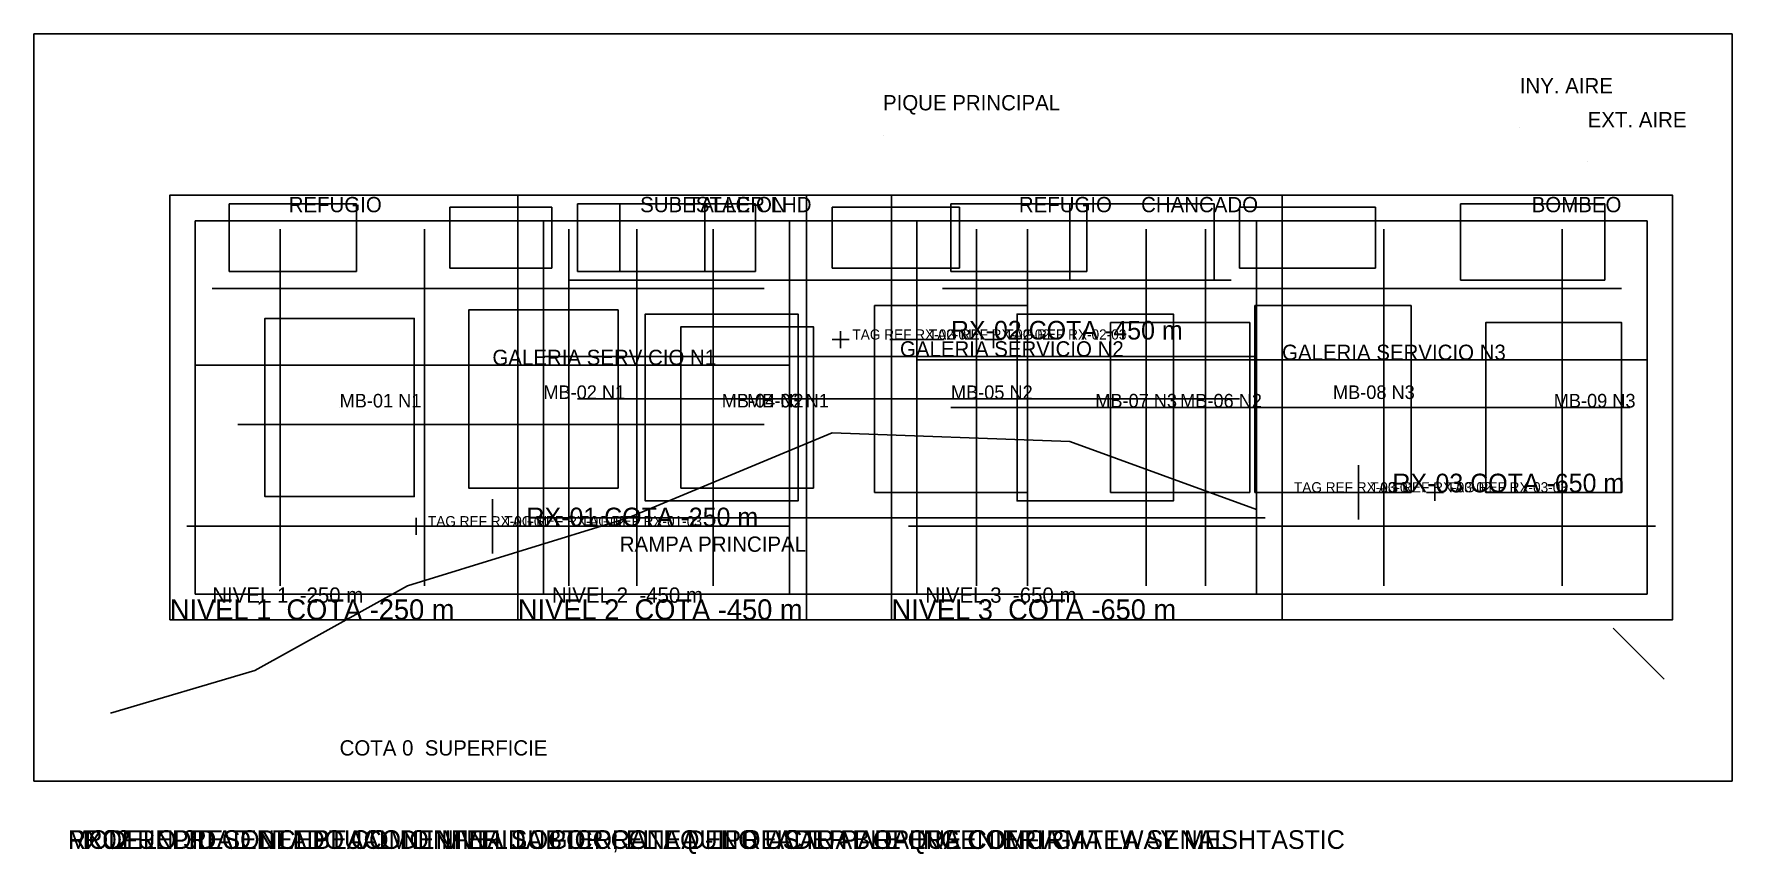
# Model space of a CAD drawing. Extents: x 0 to 1000, y -263 to 220.
import ezdxf

# ---------------------------------------------------------------- set-up
doc = ezdxf.new("R2010")
doc.units = 0
for name, color, linetype in [('BEACONS_REF', 1, 'CONTINUOUS'), ('BOMBEO', 4, 'CONTINUOUS'), ('CALLE_HUNDIMIENTO', 33, 'CONTINUOUS'), ('CAMARA_MANIOBRAS', 2, 'CONTINUOUS'), ('CHANCADO', 2, 'CONTINUOUS'), ('CHIMENEA_ESCAPE', 7, 'CONTINUOUS'), ('CRUCERO', 9, 'CONTINUOUS'), ('GALERIA_PERIMETRAL', 8, 'CONTINUOUS'), ('GALERIA_PRODUCCION', 3, 'CONTINUOUS'), ('GALERIA_RETORNO', 4, 'CONTINUOUS'), ('GALERIA_SERVICIO', 3, 'CONTINUOUS'), ('MACROBLOQUES', 94, 'CONTINUOUS'), ('NODOS_RX', 2, 'CONTINUOUS'), ('PIQUE_PRINCIPAL', 7, 'CONTINUOUS'), ('PLANOS_NIVEL', 8, 'CONTINUOUS'), ('RAMPA_ACCESO', 5, 'CONTINUOUS'), ('REFUGIO', 3, 'CONTINUOUS'), ('SUBESTACION', 2, 'CONTINUOUS'), ('SUPERFICIE', 7, 'CONTINUOUS'), ('TALLER', 5, 'CONTINUOUS'), ('TEXTOS_COTAS', 7, 'CONTINUOUS'), ('TRASPASO_MINERAL', 6, 'CONTINUOUS'), ('VENTILACION_EXTRACCION', 30, 'CONTINUOUS'), ('VENTILACION_INYECCION', 4, 'CONTINUOUS')]:
    doc.layers.add(name, color=color, linetype=linetype)

msp = doc.modelspace()

# ---------------------------------------------------------------- linework, layer by layer
at = {"layer": 'BEACONS_REF'}
for p, q in [((470, 40, -450), (480, 40, -450)), ((475, 35, -450), (475, 45, -450)), ((475, 40, -455), (475, 40, -445)), ((515, 40, -450), (525, 40, -450)), ((520, 35, -450), (520, 45, -450)), ((520, 40, -455), (520, 40, -445)), ((560, 40, -450), (570, 40, -450)), ((565, 35, -450), (565, 45, -450)), ((565, 40, -455), (565, 40, -445)), ((730, -50, -650), (740, -50, -650)), ((735, -55, -650), (735, -45, -650)), ((735, -50, -655), (735, -50, -645)), ((775, -50, -650), (785, -50, -650)), ((780, -55, -650), (780, -45, -650)), ((780, -50, -655), (780, -50, -645)), ((820, -50, -650), (830, -50, -650)), ((825, -55, -650), (825, -45, -650)), ((825, -50, -655), (825, -50, -645)), ((220, -70, -250), (230, -70, -250)), ((225, -75, -250), (225, -65, -250)), ((225, -70, -255), (225, -70, -245)), ((265, -70, -250), (275, -70, -250)), ((270, -75, -250), (270, -65, -250)), ((270, -70, -255), (270, -70, -245)), ((310, -70, -250), (320, -70, -250)), ((315, -75, -250), (315, -65, -250)), ((315, -70, -255), (315, -70, -245))]:
    msp.add_line(p, q, dxfattribs=at)
at = {"layer": 'BOMBEO'}
for p, q in [((925, 120, -650), (840, 120, -650)), ((840, 120, -650), (840, 75, -650)), ((925, 75, -650), (925, 120, -650)), ((840, 75, -650), (925, 75, -650))]:
    msp.add_line(p, q, dxfattribs=at)
at = {"layer": 'CALLE_HUNDIMIENTO'}
for p, q in [((320, 5, -450), (710, 5, -450)), ((540, 0, -650), (940, 0, -650)), ((120, -10, -250), (430, -10, -250))]:
    msp.add_line(p, q, dxfattribs=at)
at = {"layer": 'CAMARA_MANIOBRAS'}
for p, q in [((305, 118, -250), (245, 118, -250)), ((245, 118, -250), (245, 82, -250)), ((305, 82, -250), (305, 118, -250)), ((545, 118, -450), (470, 118, -450)), ((470, 118, -450), (470, 82, -450)), ((545, 82, -450), (545, 118, -450)), ((790, 118, -650), (710, 118, -650)), ((710, 118, -650), (710, 82, -650)), ((790, 82, -650), (790, 118, -650)), ((245, 82, -250), (305, 82, -250)), ((470, 82, -450), (545, 82, -450)), ((710, 82, -650), (790, 82, -650))]:
    msp.add_line(p, q, dxfattribs=at)
at = {"layer": 'CHANCADO'}
for p, q in [((695, 120, -450), (610, 120, -450)), ((610, 120, -450), (610, 75, -450)), ((695, 75, -450), (695, 120, -450)), ((610, 75, -450), (695, 75, -450))]:
    msp.add_line(p, q, dxfattribs=at)
at = {"layer": 'CHIMENEA_ESCAPE'}
msp.add_line((960, -160, -35), (930, -130, -650), dxfattribs=at)
at = {"layer": 'CRUCERO'}
for p, q in [((145, -105, -250), (145, 105, -250)), ((230, -105, -250), (230, 105, -250)), ((315, -105, -250), (315, 105, -250)), ((355, -105, -450), (355, 105, -450)), ((400, -105, -250), (400, 105, -250)), ((455, -105, -450), (455, 105, -450)), ((555, -105, -450), (555, 105, -450)), ((585, -105, -650), (585, 105, -650)), ((655, -105, -450), (655, 105, -450)), ((690, -105, -650), (690, 105, -650)), ((795, -105, -650), (795, 105, -650)), ((900, -105, -650), (900, 105, -650))]:
    msp.add_line(p, q, dxfattribs=at)
at = {"layer": 'GALERIA_PERIMETRAL'}
for p, q in [((95, 110, -250), (445, 110, -250)), ((95, -110, -250), (95, 110, -250)), ((300, 110, -450), (720, 110, -450)), ((300, -110, -450), (300, 110, -450)), ((445, -110, -250), (445, 110, -250)), ((520, 110, -650), (950, 110, -650)), ((520, -110, -650), (520, 110, -650)), ((720, -110, -450), (720, 110, -450)), ((950, -110, -650), (950, 110, -650)), ((95, -110, -250), (445, -110, -250)), ((300, -110, -450), (720, -110, -450)), ((520, -110, -650), (950, -110, -650))]:
    msp.add_line(p, q, dxfattribs=at)
at = {"layer": 'GALERIA_PRODUCCION'}
for p, q in [((90, -70, -250), (445, -70, -250)), ((295, -65, -450), (725, -65, -450)), ((515, -70, -650), (955, -70, -650))]:
    msp.add_line(p, q, dxfattribs=at)
at = {"layer": 'GALERIA_RETORNO'}
for p, q in [((105, 70, -250), (430, 70, -250)), ((315, 75, -450), (705, 75, -450)), ((535, 70, -650), (935, 70, -650))]:
    msp.add_line(p, q, dxfattribs=at)
at = {"layer": 'GALERIA_SERVICIO'}
for p, q in [((300, 30, -450), (720, 30, -450)), ((95, 25, -250), (445, 25, -250)), ((520, 28, -650), (950, 28, -650))]:
    msp.add_line(p, q, dxfattribs=at)
at = {"layer": 'MACROBLOQUES'}
for points in [[(495, -50, -290), (585, -50, -290), (585, 60, -290), (495, 60, -290)], [(495, -50, -432), (585, -50, -432), (585, 60, -432), (495, 60, -432)], [(585, 60, -290), (495, 60, -290), (495, 60, -432), (585, 60, -432)], [(495, 60, -290), (495, -50, -290), (495, -50, -432), (495, 60, -432)], [(585, -50, -290), (585, 60, -290), (585, 60, -432), (585, -50, -432)], [(719, -50, -490), (811, -50, -490), (811, 60, -490), (719, 60, -490)], [(719, -50, -632), (811, -50, -632), (811, 60, -632), (719, 60, -632)], [(811, 60, -490), (719, 60, -490), (719, 60, -632), (811, 60, -632)], [(719, 60, -490), (719, -50, -490), (719, -50, -632), (719, 60, -632)], [(811, -50, -490), (811, 60, -490), (811, 60, -632), (811, -50, -632)], [(136, -52.5, -75), (224, -52.5, -75), (224, 52.5, -75), (136, 52.5, -75)], [(136, -52.5, -232), (224, -52.5, -232), (224, 52.5, -232), (136, 52.5, -232)], [(224, 52.5, -75), (136, 52.5, -75), (136, 52.5, -232), (224, 52.5, -232)], [(136, 52.5, -75), (136, -52.5, -75), (136, -52.5, -232), (136, 52.5, -232)], [(224, -52.5, -75), (224, 52.5, -75), (224, 52.5, -232), (224, -52.5, -232)], [(256, -47.5, -85), (344, -47.5, -85), (344, 57.5, -85), (256, 57.5, -85)], [(256, -47.5, -232), (344, -47.5, -232), (344, 57.5, -232), (256, 57.5, -232)], [(344, 57.5, -85), (256, 57.5, -85), (256, 57.5, -232), (344, 57.5, -232)], [(256, 57.5, -85), (256, -47.5, -85), (256, -47.5, -232), (256, 57.5, -232)], [(344, -47.5, -85), (344, 57.5, -85), (344, 57.5, -232), (344, -47.5, -232)], [(360, -55, -280), (450, -55, -280), (450, 55, -280), (360, 55, -280)], [(360, -55, -432), (450, -55, -432), (450, 55, -432), (360, 55, -432)], [(450, 55, -280), (360, 55, -280), (360, 55, -432), (450, 55, -432)], [(360, 55, -280), (360, -55, -280), (360, -55, -432), (360, 55, -432)], [(450, -55, -280), (450, 55, -280), (450, 55, -432), (450, -55, -432)], [(579, -55, -480), (671, -55, -480), (671, 55, -480), (579, 55, -480)], [(579, -55, -632), (671, -55, -632), (671, 55, -632), (579, 55, -632)], [(671, 55, -480), (579, 55, -480), (579, 55, -632), (671, 55, -632)], [(579, 55, -480), (579, -55, -480), (579, -55, -632), (579, 55, -632)], [(634, -50, -305), (716, -50, -305), (716, 50, -305), (634, 50, -305)], [(634, -50, -432), (716, -50, -432), (716, 50, -432), (634, 50, -432)], [(716, 50, -305), (634, 50, -305), (634, 50, -432), (716, 50, -432)], [(634, 50, -305), (634, -50, -305), (634, -50, -432), (634, 50, -432)], [(671, -55, -480), (671, 55, -480), (671, 55, -632), (671, -55, -632)], [(716, -50, -305), (716, 50, -305), (716, 50, -432), (716, -50, -432)], [(855, -50, -505), (935, -50, -505), (935, 50, -505), (855, 50, -505)], [(855, -50, -632), (935, -50, -632), (935, 50, -632), (855, 50, -632)], [(935, 50, -505), (855, 50, -505), (855, 50, -632), (935, 50, -632)], [(855, 50, -505), (855, -50, -505), (855, -50, -632), (855, 50, -632)], [(935, -50, -505), (935, 50, -505), (935, 50, -632), (935, -50, -632)], [(381, -47.5, -100), (459, -47.5, -100), (459, 47.5, -100), (381, 47.5, -100)], [(381, -47.5, -232), (459, -47.5, -232), (459, 47.5, -232), (381, 47.5, -232)], [(459, 47.5, -100), (381, 47.5, -100), (381, 47.5, -232), (459, 47.5, -232)], [(381, 47.5, -100), (381, -47.5, -100), (381, -47.5, -232), (381, 47.5, -232)], [(459, -47.5, -100), (459, 47.5, -100), (459, 47.5, -232), (459, -47.5, -232)], [(256, -47.5, -85), (344, -47.5, -85), (344, -47.5, -232), (256, -47.5, -232)], [(381, -47.5, -100), (459, -47.5, -100), (459, -47.5, -232), (381, -47.5, -232)], [(495, -50, -290), (585, -50, -290), (585, -50, -432), (495, -50, -432)], [(634, -50, -305), (716, -50, -305), (716, -50, -432), (634, -50, -432)], [(719, -50, -490), (811, -50, -490), (811, -50, -632), (719, -50, -632)], [(855, -50, -505), (935, -50, -505), (935, -50, -632), (855, -50, -632)], [(136, -52.5, -75), (224, -52.5, -75), (224, -52.5, -232), (136, -52.5, -232)], [(360, -55, -280), (450, -55, -280), (450, -55, -432), (360, -55, -432)], [(579, -55, -480), (671, -55, -480), (671, -55, -632), (579, -55, -632)]]:
    msp.add_3dface(points, dxfattribs=at)
at = {"layer": 'NODOS_RX'}
for p, q in [((520, 24, -450), (520, 56, -450)), ((504, 40, -450), (536, 40, -450)), ((520, 40, -466), (520, 40, -434)), ((780, -66, -650), (780, -34, -650)), ((764, -50, -650), (796, -50, -650)), ((780, -50, -666), (780, -50, -634)), ((270, -86, -250), (270, -54, -250)), ((254, -70, -250), (286, -70, -250)), ((270, -70, -266), (270, -70, -234))]:
    msp.add_line(p, q, dxfattribs=at)
at = {"layer": 'PIQUE_PRINCIPAL'}
msp.add_line((500, 160), (500, 160, -690), dxfattribs=at)
at = {"layer": 'PLANOS_NIVEL'}
for points in [[(80, -125, -250), (455, -125, -250), (455, 125, -250), (80, 125, -250)], [(285, -125, -450), (735, -125, -450), (735, 125, -450), (285, 125, -450)], [(505, -125, -650), (965, -125, -650), (965, 125, -650), (505, 125, -650)]]:
    msp.add_3dface(points, dxfattribs=at)
at = {"layer": 'RAMPA_ACCESO'}
for p, q in [((350, -65, -350), (470, -15, -450)), ((470, -15, -450), (610, -20, -550)), ((610, -20, -550), (720, -60, -650)), ((220, -105, -250), (350, -65, -350)), ((130, -155, -105), (220, -105, -250)), ((45, -180), (130, -155, -105))]:
    msp.add_line(p, q, dxfattribs=at)
at = {"layer": 'REFUGIO'}
for p, q in [((190, 120, -250), (115, 120, -250)), ((115, 120, -250), (115, 80, -250)), ((190, 80, -250), (190, 120, -250)), ((620, 120, -650), (540, 120, -650)), ((540, 120, -650), (540, 80, -650)), ((620, 80, -650), (620, 120, -650)), ((115, 80, -250), (190, 80, -250)), ((540, 80, -650), (620, 80, -650))]:
    msp.add_line(p, q, dxfattribs=at)
at = {"layer": 'SUBESTACION'}
for p, q in [((395, 120, -450), (320, 120, -450)), ((320, 120, -450), (320, 80, -450)), ((395, 80, -450), (395, 120, -450)), ((320, 80, -450), (395, 80, -450))]:
    msp.add_line(p, q, dxfattribs=at)
at = {"layer": 'SUPERFICIE'}
for p, q in [((1000, 220), (0, 220)), ((0, 220), (0, -220)), ((1000, -220), (1000, 220)), ((0, -220), (1000, -220))]:
    msp.add_line(p, q, dxfattribs=at)
at = {"layer": 'TALLER'}
for p, q in [((425, 120, -250), (345, 120, -250)), ((345, 120, -250), (345, 80, -250)), ((425, 80, -250), (425, 120, -250)), ((345, 80, -250), (425, 80, -250))]:
    msp.add_line(p, q, dxfattribs=at)
at = {"layer": 'TRASPASO_MINERAL'}
for p, q in [((180, 0, -235), (180, 0, -285)), ((300, 5, -235), (300, 5, -300)), ((405, 0, -435), (405, 0, -500)), ((540, 5, -435), (540, 5, -500)), ((625, 0, -635), (625, 0, -705)), ((765, 5, -635), (765, 5, -705))]:
    msp.add_line(p, q, dxfattribs=at)
at = {"layer": 'VENTILACION_EXTRACCION'}
msp.add_line((915, 145, -55), (915, 145, -690), dxfattribs=at)
at = {"layer": 'VENTILACION_INYECCION'}
msp.add_line((875, 165, -55), (875, 165, -690), dxfattribs=at)

# ---------------------------------------------------------------- texts
at = {"layer": 'BEACONS_REF'}
for s, p in [('TAG REF RX-02-01', (482, 40, -447)), ('TAG REF RX-02-02', (527, 40, -447)), ('TAG REF RX-02-03', (572, 40, -447)), ('TAG REF RX-03-01', (742, -50, -647)), ('TAG REF RX-03-02', (787, -50, -647)), ('TAG REF RX-03-03', (832, -50, -647)), ('TAG REF RX-01-01', (232, -70, -247)), ('TAG REF RX-01-02', (277, -70, -247)), ('TAG REF RX-01-03', (322, -70, -247))]:
    msp.add_text(s, height=6, dxfattribs=at).set_placement(p)
at = {"layer": 'NODOS_RX'}
for s, p in [('RX-02 COTA -450 m', (540, 40, -442)), ('RX-03 COTA -650 m', (800, -50, -642)), ('RX-01 COTA -250 m', (290, -70, -242))]:
    msp.add_text(s, height=11, dxfattribs=at).set_placement(p)
at = {"layer": 'TEXTOS_COTAS'}
for s, height, p in [('INY. AIRE', 9, (875, 185, -170)), ('PIQUE PRINCIPAL', 9, (500, 175, -120)), ('EXT. AIRE', 9, (915, 165, -250)), ('REFUGIO', 9, (150, 115, -250)), ('SUBESTACION', 9, (357, 115, -450)), ('TALLER LHD', 9, (385, 115, -250)), ('REFUGIO', 9, (580, 115, -650)), ('CHANCADO', 9, (652, 115, -450)), ('BOMBEO', 9, (882, 115, -650)), ('GALERIA SERVICIO N1', 9, (270, 25, -250)), ('GALERIA SERVICIO N2', 9, (510, 30, -450)), ('GALERIA SERVICIO N3', 9, (735, 28, -650)), ('MB-02 N1', 8, (300, 5, -79)), ('MB-05 N2', 8, (540, 5, -284)), ('MB-08 N3', 8, (765, 5, -484)), ('MB-01 N1', 8, (180, 0, -69)), ('MB-04 N2', 8, (405, 0, -274)), ('MB-03 N1', 8, (420, 0, -94)), ('MB-07 N3', 8, (625, 0, -474)), ('MB-06 N2', 8, (675, 0, -299)), ('MB-09 N3', 8, (895, 0, -499)), ('RAMPA PRINCIPAL', 9, (345, -85, -350)), ('NIVEL 1  -250 m', 9, (105, -115, -250)), ('NIVEL 2  -450 m', 9, (305, -115, -450)), ('NIVEL 3  -650 m', 9, (525, -115, -650)), ('NIVEL 1  COTA -250 m', 12, (80, -125, -250)), ('NIVEL 2  COTA -450 m', 12, (285, -125, -450)), ('NIVEL 3  COTA -650 m', 12, (505, -125, -650)), ('COTA 0  SUPERFICIE', 9, (180, -205)), ('MODELO 3D CONCEPTUAL DE MINA SUBTERRANEA - NO USAR PARA INGENIERIA', 11, (20, -260, 25)), ('PROFUNDIDAD DEL BEACON INFERIDA POR COTA DEL READER BLE QUE CONFIRMA LA SENAL', 11, (20, -260, 7)), ('RX02 REPRESENTADO COMO NIVEL LOGICO; EL EQUIPO ACTUAL OPERA COMO GATEWAY MESHTASTIC', 11, (20, -260, -11))]:
    msp.add_text(s, height=height, dxfattribs=at).set_placement(p)

doc.saveas('drawing.dxf')
